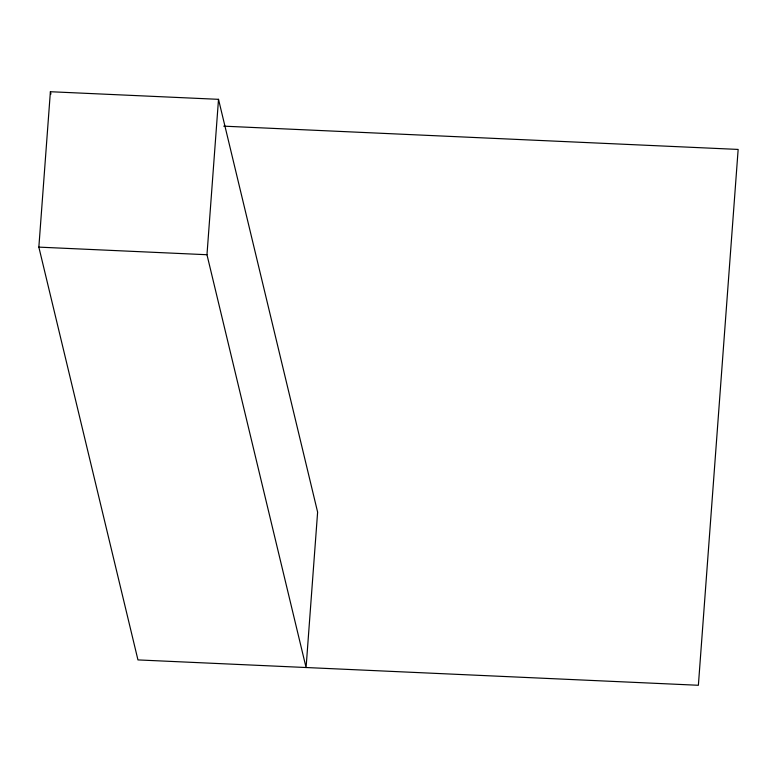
<?xml version="1.0" encoding="UTF-8"?>
<svg xmlns="http://www.w3.org/2000/svg" width="777" height="777" viewBox="0 0 777 777"><rect width="100%" height="100%" fill="white"/><g stroke="black" fill="none" stroke-linecap="round" stroke-linejoin="round"><path stroke-width="1.17" d="M223.727 126.156L738.15 149.427L698.377 685.275L137.956 659.916L38.85 247.125L50.388 91.725L218.512 99.33L317.618 512.13L306.08 667.53L206.973 254.73L218.512 99.33M38.85 247.125L206.973 254.73M50.388 91.725L50.952 94.085"/></g></svg>
